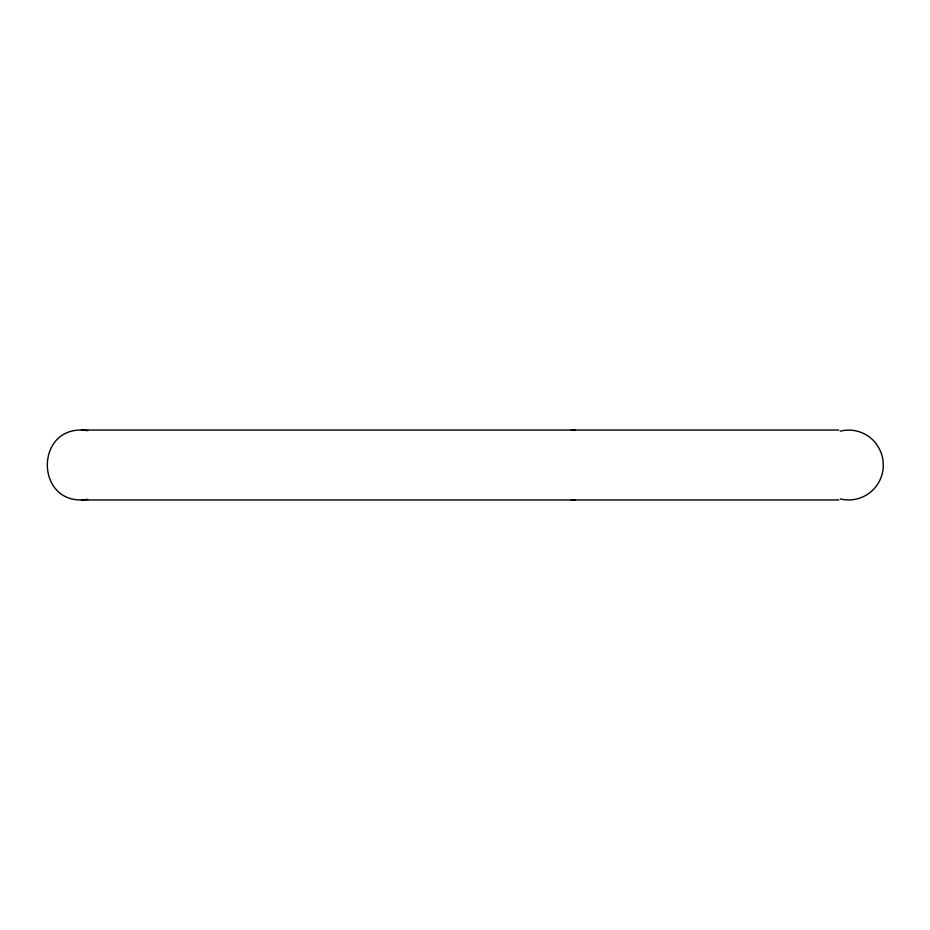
<?xml version="1.0" encoding="UTF-8"?>
<svg xmlns="http://www.w3.org/2000/svg" width="930" height="930" viewBox="0 0 930 930"><rect width="100%" height="100%" fill="white"/><g stroke="black" fill="none" stroke-linecap="round" stroke-linejoin="round"><path stroke-width="1.4" d="M81.921 430.044C35.817 428.858 35.817 501.142 81.921 499.956M87.792 499.375L81.445 499.956L838.721 499.956M838.721 430.044L81.445 430.044L87.792 430.625M840.243 498.899A35.584 35.375 -89.1 0 0 849.044 499.945A34.875 34.689 90 0 0 883.291 466.593L883.023 460.362A37.316 37.107 89.9 0 0 878.269 446.912L875.572 442.947A34.875 34.677 -89.4 0 0 840.255 431.16M575.1 499.91A35.631 35.631 0 0 1 571.253 499.945M571.253 430.055A35.631 35.631 0 0 1 575.1 430.09"/></g></svg>
